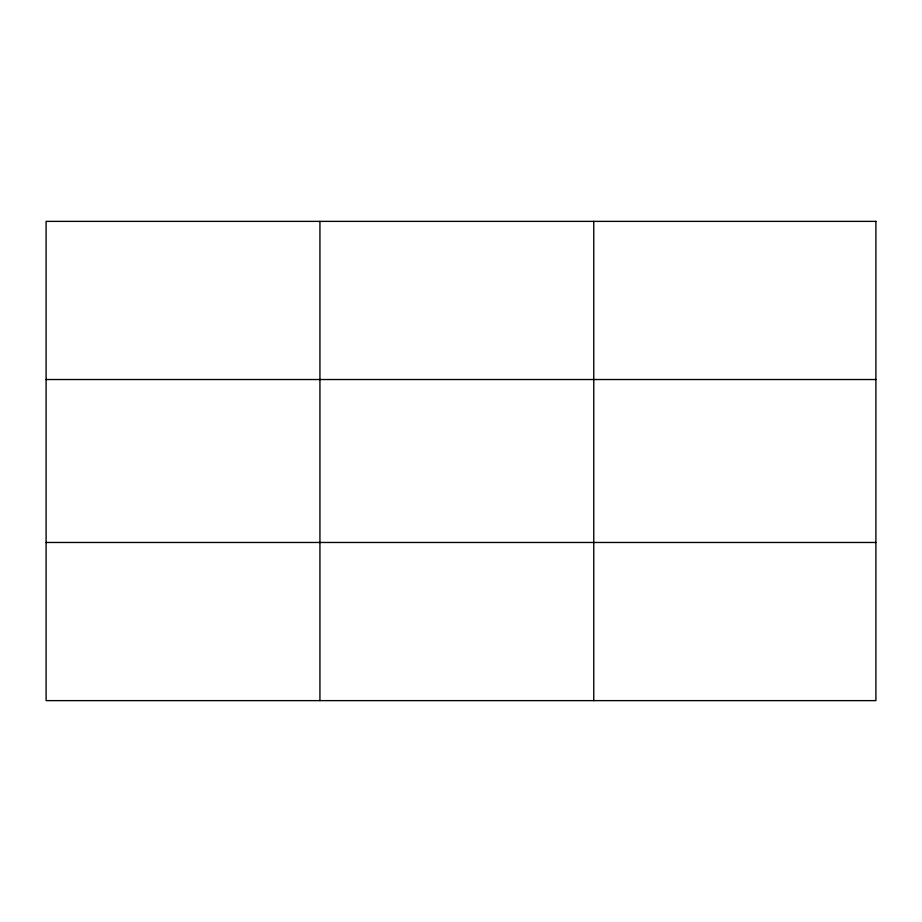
<?xml version="1.0" encoding="UTF-8"?>
<svg xmlns="http://www.w3.org/2000/svg" width="922" height="922" viewBox="0 0 922 922"><rect width="100%" height="100%" fill="white"/><g stroke="black" fill="none" stroke-linecap="round" stroke-linejoin="round"><path stroke-width="1.38" d="M319.934 700.628L319.934 221.372M593.768 700.628L593.768 221.372M46.1 379.53L875.9 379.53M46.1 542.47L875.9 542.47M875.9 221.372L875.9 700.628L46.1 700.628L46.1 221.372L875.9 221.372"/></g></svg>
